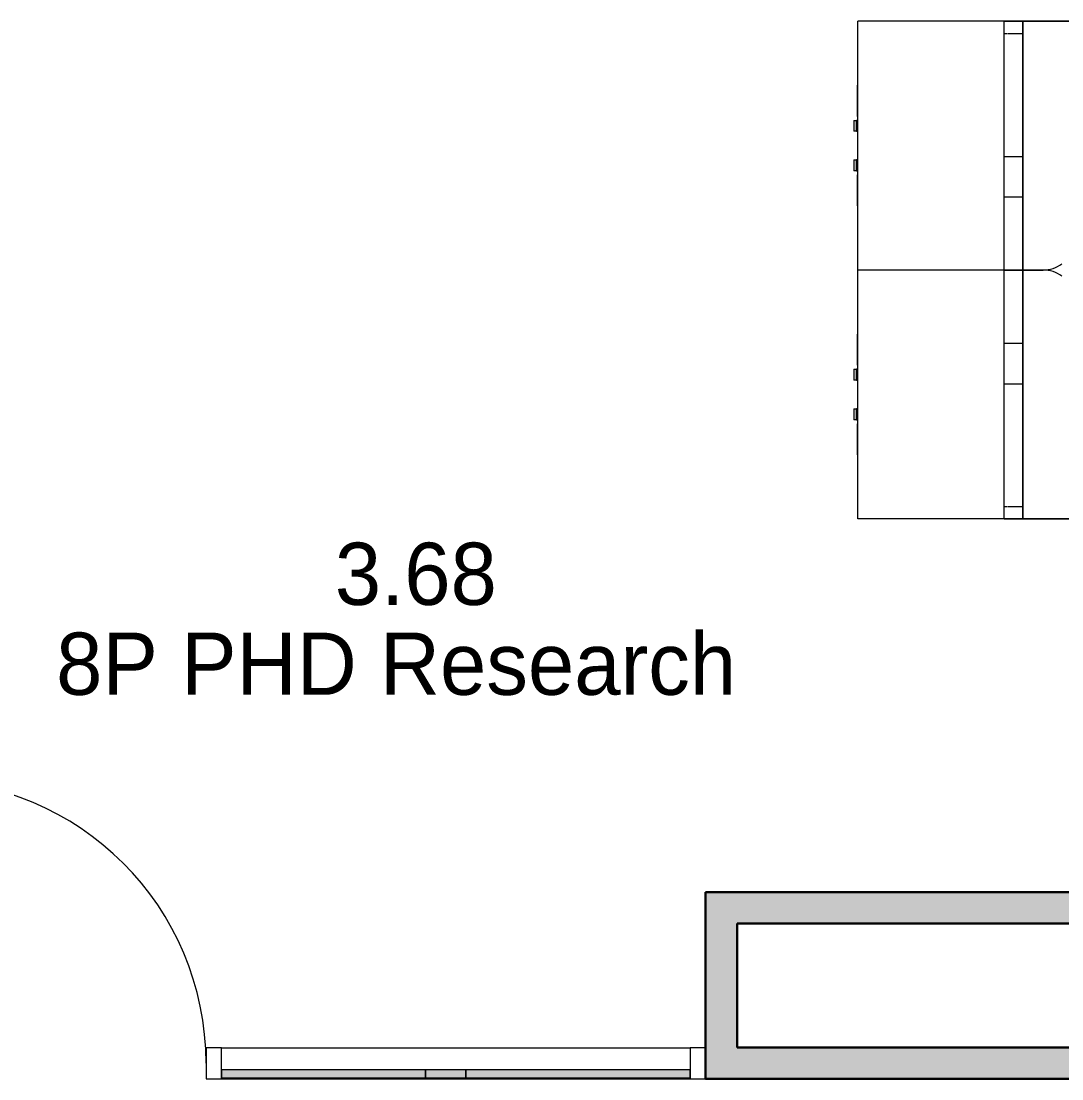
# Model space of a CAD drawing. Header units: millimetres. Extents: x 155927 to 317870, y -36033 to 97293.
# Drawn here: x 173002 to 176345, y 15108 to 18507 of the extents above; entities that cross this region are included whole.
import ezdxf

# ---------------------------------------------------------------- set-up
doc = ezdxf.new("R2010")
doc.units = ezdxf.units.MM
doc.header["$MEASUREMENT"] = 0
for name, color, linetype, lineweight in [('A-AREA-IDEN', 7, 'CONTINUOUS', 9), ('A-DOOR', 4, 'CONTINUOUS', 9), ('A-GLAZ-CURT', 7, 'CONTINUOUS', 9), ('A-GLAZ-CWMG', 7, 'CONTINUOUS', 9), ('A-WALL-PATT', 7, 'CONTINUOUS', 9), ('I-FURN', 8, 'CONTINUOUS', 9), ('I-WALL', 7, 'CONTINUOUS', 9)]:
    doc.layers.add(name, color=color, linetype=linetype, lineweight=lineweight)
doc.styles.add('Century Gothic', font='GOTHIC.TTF', dxfattribs={"height": 200})

msp = doc.modelspace()

# ---------------------------------------------------------------- hatches: boundary and pattern name
at = {"layer": 'A-GLAZ-CURT'}
for points in [[(174300.8, 15111.1), (174300.8, 15136.1), (173645.8, 15136.1), (173645.8, 15111.1)], [(174430.8, 15111.1), (174430.8, 15136.1), (174300.8, 15136.1), (174300.8, 15111.1)], [(174430.8, 15111.1), (175150.8, 15111.1), (175150.8, 15136.1), (174430.8, 15136.1)]]:
    msp.add_hatch(color=256, dxfattribs=at).paths.add_polyline_path(points, flags=0)
at = {"layer": 'A-WALL-PATT'}
for points in [[(175200.8, 15606.6), (178998.8, 15606.6), (178998.8, 15707.6), (175200.8, 15707.6)], [(175200.8, 15208.6), (175301.8, 15208.6), (175301.8, 15606.6), (175200.8, 15606.6)], [(178998.8, 15107.6), (178998.8, 15208.6), (175200.8, 15208.6), (175200.8, 15107.6), (178126.5, 15107.6)]]:
    msp.add_hatch(color=256, dxfattribs=at).paths.add_polyline_path(points, flags=0)

# ---------------------------------------------------------------- linework, layer by layer
at = {"layer": 'A-DOOR'}
msp.add_arc((172685.8, 15157.6), 910, 0, 90, dxfattribs=at)
at = {"layer": 'A-GLAZ-CURT', "lineweight": 20}
for p, q in [((174300.8, 15136.1), (173645.8, 15136.1)), ((173645.8, 15136.1), (173645.8, 15111.1)), ((174300.8, 15111.1), (174300.8, 15136.1)), ((174430.8, 15136.1), (174300.8, 15136.1)), ((174300.8, 15136.1), (174300.8, 15111.1)), ((175150.8, 15136.1), (174430.8, 15136.1)), ((174430.8, 15136.1), (174430.8, 15111.1)), ((174430.8, 15111.1), (174430.8, 15136.1)), ((175150.8, 15111.1), (175150.8, 15136.1)), ((173645.8, 15111.1), (174300.8, 15111.1)), ((174300.8, 15111.1), (174430.8, 15111.1)), ((174430.8, 15111.1), (175150.8, 15111.1))]:
    msp.add_line(p, q, dxfattribs=at)
at = {"layer": 'A-GLAZ-CWMG', "lineweight": 20, "extrusion": (0, 0, -1)}
for p, q in [((173645.8, 15207.6), (173595.8, 15207.6)), ((173595.8, 15207.6), (173595.8, 15107.6)), ((173645.8, 15107.6), (173645.8, 15207.6)), ((173595.8, 15107.6), (173645.8, 15107.6))]:
    msp.add_line(p, q, dxfattribs=at)
at = {"layer": 'A-GLAZ-CWMG'}
for p, q in [((173645.8, 15207.6), (174300.8, 15207.6)), ((174300.8, 15207.6), (174430.8, 15207.6)), ((174430.8, 15207.6), (175150.8, 15207.6)), ((173645.8, 15107.6), (174300.8, 15107.6)), ((174300.8, 15107.6), (174430.8, 15107.6)), ((174430.8, 15107.6), (175150.8, 15107.6))]:
    msp.add_line(p, q, dxfattribs=at)
at = {"layer": 'A-GLAZ-CWMG', "lineweight": 20}
for p, q in [((175200.8, 15207.6), (175150.8, 15207.6)), ((175150.8, 15207.6), (175150.8, 15107.6)), ((175200.8, 15107.6), (175200.8, 15207.6)), ((175150.8, 15107.6), (175200.8, 15107.6))]:
    msp.add_line(p, q, dxfattribs=at)
at = {"layer": 'I-FURN'}
for p, q in [((175690.5, 17707.2), (175690.5, 18507.2)), ((176160.5, 18507.2), (175690.5, 18507.2)), ((177560.5, 18507.2), (176160.5, 18507.2)), ((176160.5, 18507.2), (177560.5, 18507.2)), ((176220.5, 18507.2), (176160.5, 18507.2)), ((176160.5, 18507.2), (176220.5, 18507.2)), ((176160.5, 17707.2), (176160.5, 18507.2)), ((176220.5, 18507.2), (176220.5, 18072.2)), ((176220.5, 18467.7), (176220.5, 18507.2)), ((176160.5, 18467.2), (176171.1, 18467.2)), ((176160.5, 18467.2), (176171.1, 18467.2)), ((176173.4, 18467.2), (176220.5, 18467.2)), ((176173.4, 18467.2), (176220.5, 18467.2)), ((176220.5, 16947.2), (176220.5, 18467.2)), ((175690.5, 18301.2), (175689, 18301.2)), ((175689, 18293.2), (175689, 18301.2)), ((175689, 18301.2), (175689, 18297.2)), ((175690.5, 18301.2), (175689, 18301.2)), ((175689, 18297.2), (175689, 18301.2)), ((175689, 18301.2), (175689, 18297.2)), ((175690.5, 18301.2), (175689, 18301.2)), ((175689, 18297.2), (175689, 18301.2)), ((175689, 18301.2), (175689, 18297.2)), ((175689, 18209.2), (175689, 18293.2)), ((175677.5, 18188.2), (175677.5, 18153.2)), ((175677.5, 18188.2), (175678, 18188.2)), ((175677.5, 18188.2), (175677.5, 18153.2)), ((175678, 18188.2), (175685.5, 18188.2)), ((175690.5, 18188.2), (175685.5, 18188.2)), ((175685.5, 18153.2), (175685.5, 18188.2)), ((175690.5, 18188.2), (175685.5, 18188.2)), ((175689, 18201.2), (175689, 18209.2)), ((175689, 18205.2), (175689, 18201.2)), ((175689, 18205.2), (175689, 18201.2)), ((175689, 18201.2), (175689, 18205.2)), ((175689, 18205.2), (175689, 18201.2)), ((175689, 18201.2), (175689, 18205.2)), ((175689, 18201.2), (175690.5, 18201.2)), ((175689, 18201.2), (175690.5, 18201.2)), ((175689, 18201.2), (175690.5, 18201.2)), ((175690.5, 18188.2), (175689, 18188.2)), ((175689, 18187.8), (175689, 18188.2)), ((175689, 18188.2), (175689, 18187.8)), ((175678, 18153.2), (175677.5, 18153.2)), ((175685.5, 18153.2), (175678, 18153.2)), ((175685.5, 18153.2), (175690.5, 18153.2)), ((175685.5, 18153.2), (175690.5, 18153.2)), ((175677.5, 18061.2), (175677.5, 18026.2)), ((175677.5, 18061.2), (175678, 18061.2)), ((175677.5, 18061.2), (175677.5, 18026.2)), ((175678, 18061.2), (175685.5, 18061.2)), ((175690.5, 18061.2), (175685.5, 18061.2)), ((175685.5, 18061.2), (175685.5, 18060.8)), ((175685.5, 18026.2), (175685.5, 18061.2)), ((175690.5, 18061.2), (175685.5, 18061.2)), ((176160.5, 18072.2), (176220.5, 18072.2)), ((176160.5, 18072.2), (176220.5, 18072.2)), ((176220.5, 18072.2), (176220.5, 17942.2)), ((175678, 18026.2), (175677.5, 18026.2)), ((175685.5, 18026.2), (175678, 18026.2)), ((175685.5, 18026.2), (175690.5, 18026.2)), ((175685.5, 18026.2), (175690.5, 18026.2)), ((175689, 18026.6), (175689, 18026.2)), ((175689, 18026.2), (175689, 18026.6)), ((175689, 18026.2), (175690.5, 18026.2)), ((175690.5, 18013.2), (175689, 18013.2)), ((175689, 18005.2), (175689, 18013.2)), ((175689, 18013.2), (175689, 18009.2)), ((175690.5, 18013.2), (175689, 18013.2)), ((175689, 18009.2), (175689, 18013.2)), ((175689, 18013.2), (175689, 18009.2)), ((175690.5, 18013.2), (175689, 18013.2)), ((175689, 18009.2), (175689, 18013.2)), ((175689, 18013.2), (175689, 18009.2)), ((175689, 17921.2), (175689, 18005.2)), ((175689, 17913.2), (175689, 17921.2)), ((175689, 17917.2), (175689, 17913.2)), ((175689, 17917.2), (175689, 17913.2)), ((175689, 17913.2), (175689, 17917.2)), ((175689, 17917.2), (175689, 17913.2)), ((175689, 17913.2), (175689, 17917.2)), ((176160.5, 17942.2), (176220.5, 17942.2)), ((176160.5, 17942.2), (176220.5, 17942.2)), ((176220.5, 17942.2), (176220.5, 17472.2)), ((175689, 17913.2), (175690.5, 17913.2)), ((175689, 17913.2), (175690.5, 17913.2)), ((175689, 17913.2), (175690.5, 17913.2)), ((176160.5, 17707.2), (175690.5, 17707.2)), ((175690.5, 16907.2), (175690.5, 17707.2)), ((176160.5, 17707.2), (175690.5, 17707.2)), ((176160.5, 17707.2), (176285.5, 17707.2)), ((176285.5, 17707.2), (176160.5, 17707.2)), ((176285.5, 17707.2), (176160.5, 17707.2)), ((176160.5, 17707.2), (176285.5, 17707.2)), ((176160.5, 16907.2), (176160.5, 17707.2)), ((175690.5, 17501.2), (175689, 17501.2)), ((175689, 17493.2), (175689, 17501.2)), ((175689, 17501.2), (175689, 17497.2)), ((175690.5, 17501.2), (175689, 17501.2)), ((175689, 17497.2), (175689, 17501.2)), ((175689, 17501.2), (175689, 17497.2)), ((175690.5, 17501.2), (175689, 17501.2)), ((175689, 17497.2), (175689, 17501.2)), ((175689, 17501.2), (175689, 17497.2)), ((175689, 17409.2), (175689, 17493.2)), ((176160.5, 17472.2), (176220.5, 17472.2)), ((176160.5, 17472.2), (176220.5, 17472.2)), ((176220.5, 17472.2), (176220.5, 17341.8)), ((175689, 17401.2), (175689, 17409.2)), ((175677.5, 17388.2), (175677.5, 17353.2)), ((175677.5, 17388.2), (175678, 17388.2)), ((175677.5, 17388.2), (175677.5, 17353.2)), ((175678, 17388.2), (175685.5, 17388.2)), ((175690.5, 17388.2), (175685.5, 17388.2)), ((175685.5, 17353.2), (175685.5, 17388.2)), ((175690.5, 17388.2), (175685.5, 17388.2)), ((175689, 17405.2), (175689, 17401.2)), ((175689, 17405.2), (175689, 17401.2)), ((175689, 17401.2), (175689, 17405.2)), ((175689, 17405.2), (175689, 17401.2)), ((175689, 17401.2), (175689, 17405.2)), ((175689, 17401.2), (175690.5, 17401.2)), ((175689, 17401.2), (175690.5, 17401.2)), ((175689, 17401.2), (175690.5, 17401.2)), ((175690.5, 17388.2), (175689, 17388.2)), ((175689, 17387.8), (175689, 17388.2)), ((175689, 17388.2), (175689, 17387.8)), ((175678, 17353.2), (175677.5, 17353.2)), ((175685.5, 17353.2), (175678, 17353.2)), ((175685.5, 17353.2), (175690.5, 17353.2)), ((175685.5, 17353.2), (175690.5, 17353.2)), ((176160.5, 17341.8), (176220.5, 17341.8)), ((176160.5, 17341.8), (176220.5, 17341.8)), ((176220.5, 17341.8), (176220.5, 16907.2)), ((175677.5, 17261.2), (175677.5, 17226.2)), ((175677.5, 17261.2), (175678, 17261.2)), ((175677.5, 17261.2), (175677.5, 17226.2)), ((175678, 17261.2), (175685.5, 17261.2)), ((175690.5, 17261.2), (175685.5, 17261.2)), ((175685.5, 17226.2), (175685.5, 17261.2)), ((175690.5, 17261.2), (175685.5, 17261.2)), ((175678, 17226.2), (175677.5, 17226.2)), ((175685.5, 17226.2), (175678, 17226.2)), ((175685.5, 17226.2), (175690.5, 17226.2)), ((175685.5, 17226.2), (175690.5, 17226.2)), ((175689, 17226.6), (175689, 17226.2)), ((175689, 17226.2), (175689, 17226.6)), ((175689, 17226.2), (175690.5, 17226.2)), ((175690.5, 17213.2), (175689, 17213.2)), ((175689, 17205.2), (175689, 17213.2)), ((175689, 17213.2), (175689, 17209.2)), ((175690.5, 17213.2), (175689, 17213.2)), ((175689, 17209.2), (175689, 17213.2)), ((175689, 17213.2), (175689, 17209.2)), ((175690.5, 17213.2), (175689, 17213.2)), ((175689, 17209.2), (175689, 17213.2)), ((175689, 17213.2), (175689, 17209.2)), ((175689, 17121.2), (175689, 17205.2)), ((175689, 17113.2), (175689, 17121.2)), ((175689, 17117.2), (175689, 17113.2)), ((175689, 17117.2), (175689, 17113.2)), ((175689, 17113.2), (175689, 17117.2)), ((175689, 17117.2), (175689, 17113.2)), ((175689, 17113.2), (175689, 17117.2)), ((175689, 17113.2), (175690.5, 17113.2)), ((175689, 17113.2), (175690.5, 17113.2)), ((175689, 17113.2), (175690.5, 17113.2)), ((176160.5, 16947.2), (176171.1, 16947.2)), ((176160.5, 16947.2), (176171.1, 16947.2)), ((176173.4, 16947.2), (176220.5, 16947.2)), ((176173.4, 16947.2), (176220.5, 16947.2)), ((176220.5, 16907.2), (176220.5, 16946.7)), ((176160.5, 16907.2), (175690.5, 16907.2)), ((176160.5, 16907.2), (176220.5, 16907.2)), ((176160.5, 16907.2), (176220.5, 16907.2)), ((176160.5, 16907.2), (177560.5, 16907.2)), ((177560.5, 16907.2), (176160.5, 16907.2))]:
    msp.add_line(p, q, dxfattribs=at)
for centre, start, end in [((176285.5, 17807.2), 270, 306.8699), ((176285.5, 17807.2), 270, 306.8699), ((176285.5, 17607.2), 53.1301, 90), ((176285.5, 17607.2), 53.1301, 90)]:
    msp.add_arc(centre, 100, start, end, dxfattribs=at)
at = {"layer": 'I-WALL', "lineweight": 30}
for p, q in [((178998.8, 15707.6), (175200.8, 15707.6)), ((175200.8, 15707.6), (175200.8, 15606.6)), ((175200.8, 15606.6), (175200.8, 15208.6)), ((175301.8, 15606.6), (178998.8, 15606.6)), ((175301.8, 15208.6), (175301.8, 15606.6)), ((175200.8, 15208.6), (175200.8, 15107.6)), ((178998.8, 15208.6), (175301.8, 15208.6)), ((175200.8, 15107.6), (178998.8, 15107.6))]:
    msp.add_line(p, q, dxfattribs=at)

# ---------------------------------------------------------------- texts
at = {"layer": 'A-AREA-IDEN', "style": 'Century Gothic'}
for s, p in [('3.68', (174009.6, 16630.9)), ('8P PHD Research', (173114, 16341.9))]:
    msp.add_text(s, height=200, dxfattribs=at).set_placement(p)

doc.saveas('drawing.dxf')
